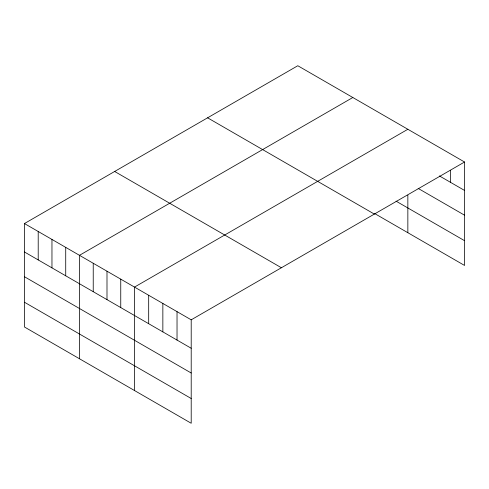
<?xml version="1.0" encoding="UTF-8"?>
<svg xmlns="http://www.w3.org/2000/svg" width="489" height="489" viewBox="0 0 489 489"><rect width="100%" height="100%" fill="white"/><g stroke="black" fill="none" stroke-linecap="round" stroke-linejoin="round"><path stroke-width="0.73" d="M464.55 162.012L191.205 319.824L191.205 423.266L24.45 326.988L24.45 223.552L297.795 65.734L464.55 162.012L464.55 265.448L374.446 213.424M352.826 97.507L79.481 255.319L79.481 358.761M407.85 129.279L134.506 287.092L134.506 390.528M439.422 175.93L464.55 190.435M418.162 188.412L464.55 215.191M396.059 201.156L464.55 240.692M207.593 117.818L374.348 214.09M114.652 171.474L281.407 267.746M24.45 223.552L191.205 319.824M24.45 251.976L191.205 348.254M24.45 276.731L191.205 373.003M24.45 302.233L191.205 398.511M450.375 170.288L450.375 182.256M407.85 195.209L407.85 232.715M177.03 311.646L177.03 340.069M162.855 303.461L162.855 331.884M148.68 295.277L148.68 323.7M120.752 279.152L120.752 307.575M106.993 271.206L106.993 299.635M93.234 263.265L93.234 291.688M65.722 247.379L65.722 275.802M51.962 239.439L51.962 267.862M38.209 231.493L38.209 259.922"/></g></svg>
